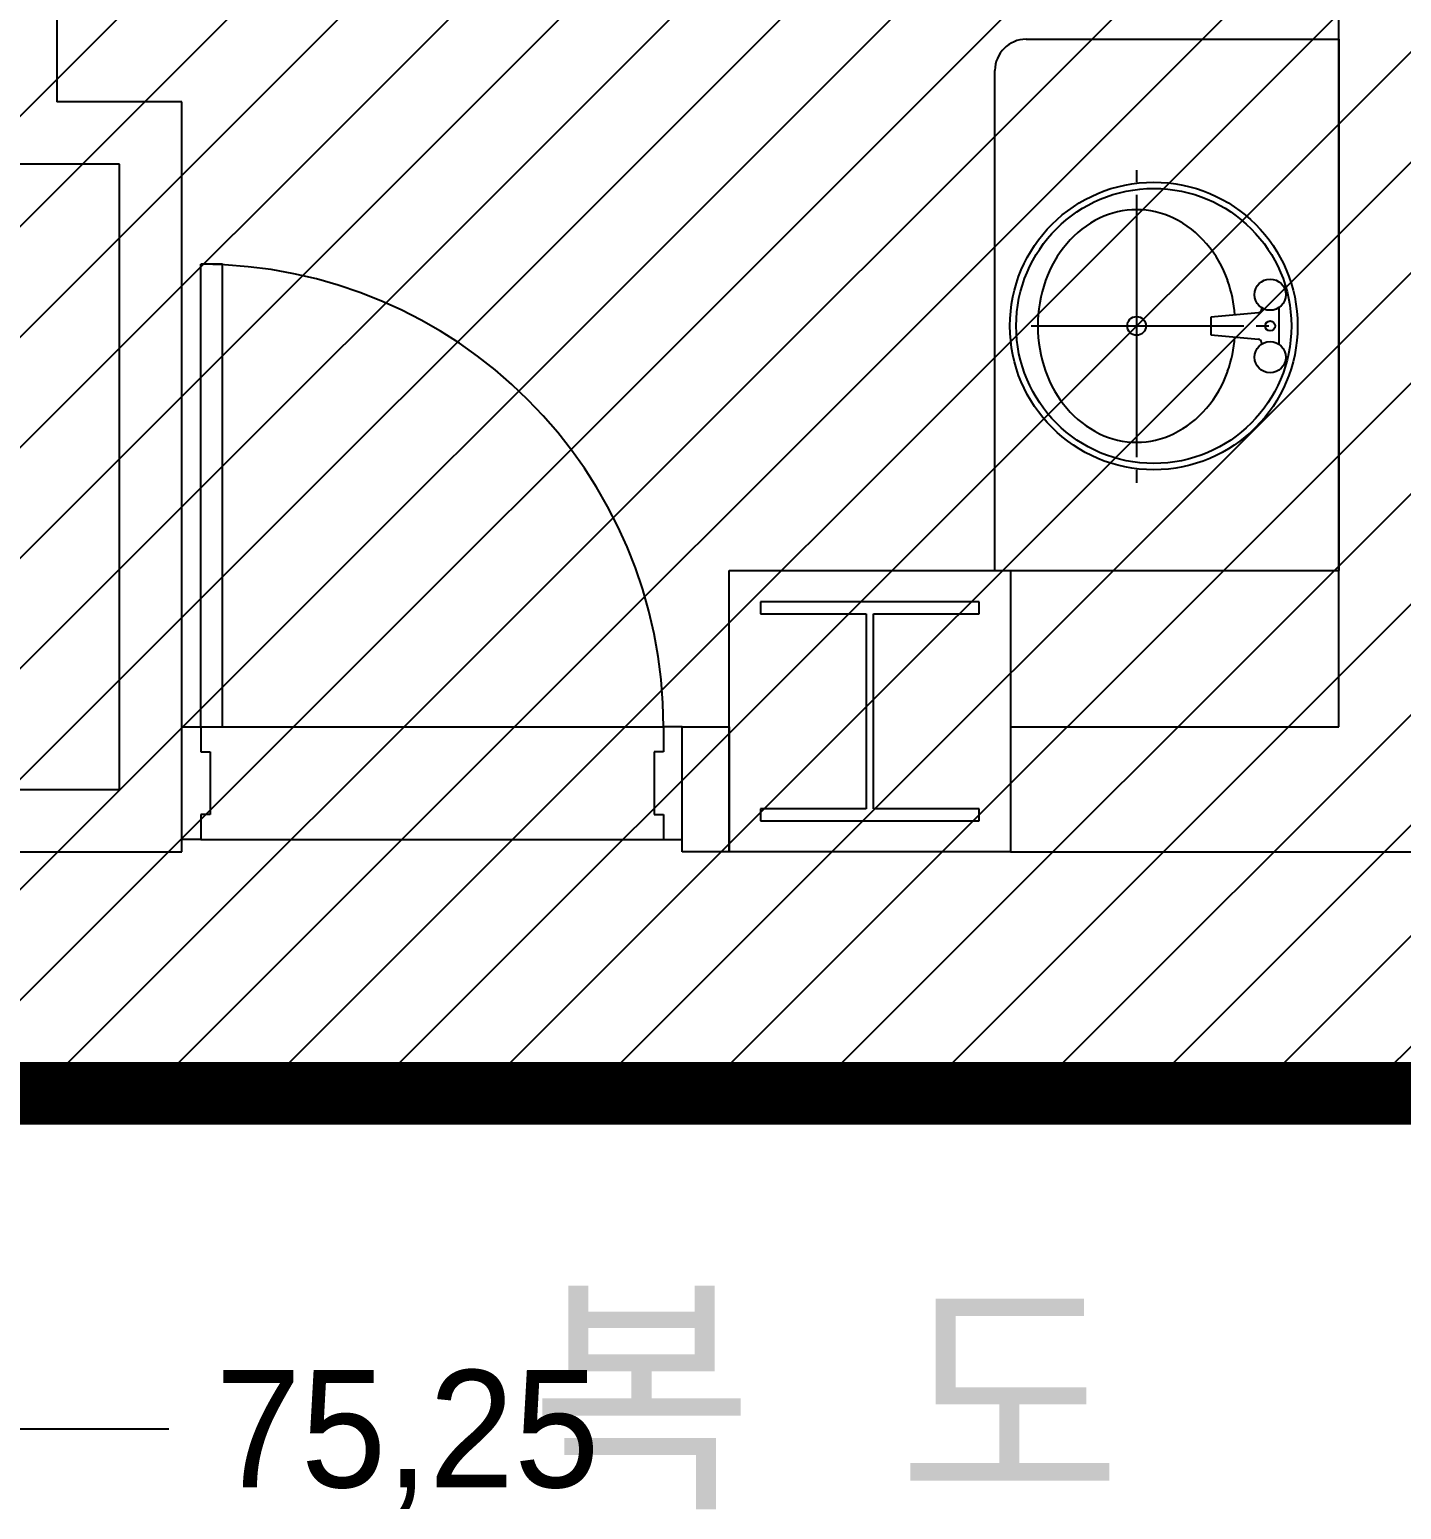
# Model space of a CAD drawing. Header units: millimetres. Extents: x 83956 to 461956, y 36707 to 125807.
# Drawn here: x 101952 to 104145, y 52950 to 55317 of the extents above; entities that cross this region are included whole.
import ezdxf

# ---------------------------------------------------------------- set-up
doc = ezdxf.new("R2010")
doc.units = ezdxf.units.MM
doc.header["$LTSCALE"] = 100
doc.header["$MEASUREMENT"] = 0
doc.linetypes.add('HID', pattern=[2.3, 1.5, -0.8])
doc.layers.add('ARCH', color=9, linetype='CONTINUOUS')
doc.layers.add('PIPE', color=3, linetype='CONTINUOUS')
doc.styles.add('GHS', font='romans.shx', dxfattribs={"bigfont": 'ghs.shx'})
doc.styles.add('gr', font='Gulim.ttf')

msp = doc.modelspace()

# ---------------------------------------------------------------- hatches: boundary and pattern name
at = {"layer": 'PIPE', "ltscale": 2}
h = msp.add_hatch(dxfattribs=at)
h.set_pattern_fill('ANSI31', color=1, scale=1000, style=0)
h.set_pattern_definition([(45, (-1537911.26, -8621795.84), (-88.3883476, 88.3883476), [])])
h.paths.add_polyline_path([(97388, 57950.6), (106611.1, 57950.6), (106611.1, 53615.1), (97388, 53615.1)])

# ---------------------------------------------------------------- linework, layer by layer
at = {"layer": 'ARCH'}
for p, q in [((101995.3, 57301.3), (101995.3, 55201.3)), ((104045.3, 54201.3), (104045.3, 57301.3)), ((103545.3, 55301.3), (104045.3, 55301.3)), ((104045.3, 55301.3), (104045.3, 54451.3)), ((103495.3, 54451.3), (103495.3, 55251.3)), ((102195.3, 55201.3), (101995.3, 55201.3)), ((102195.3, 54001.3), (102195.3, 55201.3)), ((102095.3, 55101.3), (101295.3, 55101.3)), ((102095.3, 54101.3), (102095.3, 55101.3)), ((103721.8, 55091.7), (103721.8, 55072.7)), ((103721.8, 55052.7), (103721.8, 54632.7)), ((102260.3, 54941.3), (102225.3, 54941.3)), ((102225.3, 54201.3), (102225.3, 54941.3)), ((102260.3, 54201.3), (102260.3, 54941.3)), ((103921.3, 54872), (103921.3, 54868.9)), ((103949.3, 54872), (103949.3, 54813.4)), ((103916.8, 54863.9), (103840.3, 54856.7)), ((103840.3, 54856.7), (103840.3, 54828.7)), ((103553.3, 54842.7), (103893.3, 54842.7)), ((103840.3, 54828.7), (103916.8, 54821.5)), ((103913.3, 54842.7), (103933.3, 54842.7)), ((103921.3, 54816.5), (103921.3, 54813.4)), ((103721.8, 54612.7), (103721.8, 54591.7)), ((103520.3, 54451.3), (104045.3, 54451.3)), ((103470.3, 54401.3), (103120.3, 54401.3)), ((103120.3, 54401.3), (103120.3, 54382.3)), ((103470.3, 54382.3), (103470.3, 54401.3)), ((103120.3, 54382.3), (103289.3, 54382.3)), ((103289.3, 54382.3), (103289.3, 54070.3)), ((103301.3, 54070.3), (103301.3, 54382.3)), ((103301.3, 54382.3), (103470.3, 54382.3)), ((102195.3, 54201.3), (102225.3, 54201.3)), ((102195.3, 54021.3), (102195.3, 54201.3)), ((102225.3, 54201.3), (102260.3, 54201.3)), ((102225.3, 54201.3), (102225.3, 54161.3)), ((102995.3, 54201.3), (102965.3, 54201.3)), ((102965.3, 54201.3), (102965.3, 54161.3)), ((102995.3, 54201.3), (103070.3, 54201.3)), ((102995.3, 54001.3), (102995.3, 54201.3)), ((102995.3, 54021.3), (102995.3, 54201.3)), ((103070.3, 54201.3), (103070.3, 54001.3)), ((103520.3, 54201.3), (104045.3, 54201.3)), ((102225.3, 54161.3), (102240.3, 54161.3)), ((102240.3, 54161.3), (102240.3, 54061.3)), ((102965.3, 54161.3), (102950.3, 54161.3)), ((102950.3, 54161.3), (102950.3, 54061.3)), ((101295.3, 54101.3), (102095.3, 54101.3)), ((103289.3, 54070.3), (103120.3, 54070.3)), ((103120.3, 54070.3), (103120.3, 54051.3)), ((103470.3, 54070.3), (103301.3, 54070.3)), ((103470.3, 54051.3), (103470.3, 54070.3)), ((102240.3, 54061.3), (102225.3, 54061.3)), ((102225.3, 54061.3), (102225.3, 54021.3)), ((102950.3, 54061.3), (102965.3, 54061.3)), ((102965.3, 54061.3), (102965.3, 54021.3)), ((103120.3, 54051.3), (103470.3, 54051.3)), ((102225.3, 54021.3), (102195.3, 54021.3)), ((102965.3, 54021.3), (102995.3, 54021.3)), ((101195.3, 54001.3), (102195.3, 54001.3)), ((103070.3, 54001.3), (102995.3, 54001.3)), ((103520.3, 54001.3), (104339.6, 54001.3))]:
    msp.add_line(p, q, dxfattribs=at)
at = {"layer": 'ARCH', "ltscale": 2}
for p, q in [((103070.3, 54451.3), (103520.3, 54451.3)), ((103070.3, 54001.3), (103070.3, 54451.3)), ((103520.3, 54451.3), (103520.3, 54001.3)), ((103520.3, 54001.3), (103070.3, 54001.3))]:
    msp.add_line(p, q, dxfattribs=at)
at = {"layer": 'ARCH', "linetype": 'ByBlock', "ltscale": 2}
for p, q in [((102225.3, 54201.3), (102965.3, 54201.3)), ((102225.3, 54021.3), (102965.3, 54021.3))]:
    msp.add_line(p, q, dxfattribs=at)
at = {"layer": 'ARCH'}
for centre, radius in [((103749.3, 54842.7), 230), ((103749.3, 54842.7), 220), ((103935.3, 54892.7), 25), ((103721.8, 54842.7), 15), ((103935.3, 54842.7), 8), ((103935.3, 54792.7), 25)]:
    msp.add_circle(centre, radius, dxfattribs=at)
for centre, radius, start, end in [((103545.3, 55251.3), 50, 90, 180), ((103733.9, 54869.1), 162.4, 115.9947, 139.6534), ((103721.8, 54893.8), 134.9, 90, 115.9947), ((103721.8, 54893.8), 134.9, 64.0053, 90), ((103709.8, 54869.1), 162.4, 40.3466, 64.0053), ((103752.7, 54853.1), 187.1, 139.6534, 160.6151), ((103691, 54853.1), 187.1, 19.3849, 40.3466), ((102225.3, 54201.3), 740, 360, 90), ((103782.2, 54842.7), 218.4, 160.6151, 180), ((103661.4, 54842.7), 218.4, 4.6377, 19.3849), ((103916.3, 54868.9), 5, 275.3909, 0), ((103782.2, 54842.7), 218.4, 180, 199.3849), ((103661.4, 54842.7), 218.4, 340.6151, 355.3623), ((103916.3, 54816.5), 5, 0, 84.6091), ((103752.7, 54832.3), 187.1, 199.3849, 220.3466), ((103691, 54832.3), 187.1, 319.6534, 340.6151), ((103733.9, 54816.3), 162.4, 220.3466, 244.0053), ((103709.8, 54816.3), 162.4, 295.9947, 319.6534), ((103721.8, 54791.6), 134.9, 244.0053, 270), ((103721.8, 54791.6), 134.9, 270, 295.9947)]:
    msp.add_arc(centre, radius, start, end, dxfattribs=at)
at = {"layer": 'PIPE', "color": 1, "ltscale": 2}
msp.add_line((101499.1, 53078.7), (102174.1, 53078.7), dxfattribs=at)
at = {"layer": 'PIPE', "linetype": 'HID', "ltscale": 2, "const_width": 100}
msp.add_lwpolyline([(97388, 57950.6), (106611.1, 57950.6), (106611.1, 53615.1), (97388, 53615.1)], close=True, dxfattribs=at)

# ---------------------------------------------------------------- texts
at = {"layer": 'ARCH', "style": 'GHS'}
msp.add_text('복 도', height=337.5, dxfattribs=at).set_placement((102752.1, 52948.9))
at = {"layer": 'PIPE', "color": 2, "ltscale": 2, "style": 'gr'}
msp.add_text('75,25', height=187.5, dxfattribs=at).set_placement((102249.1, 52985))

doc.saveas('drawing.dxf')
